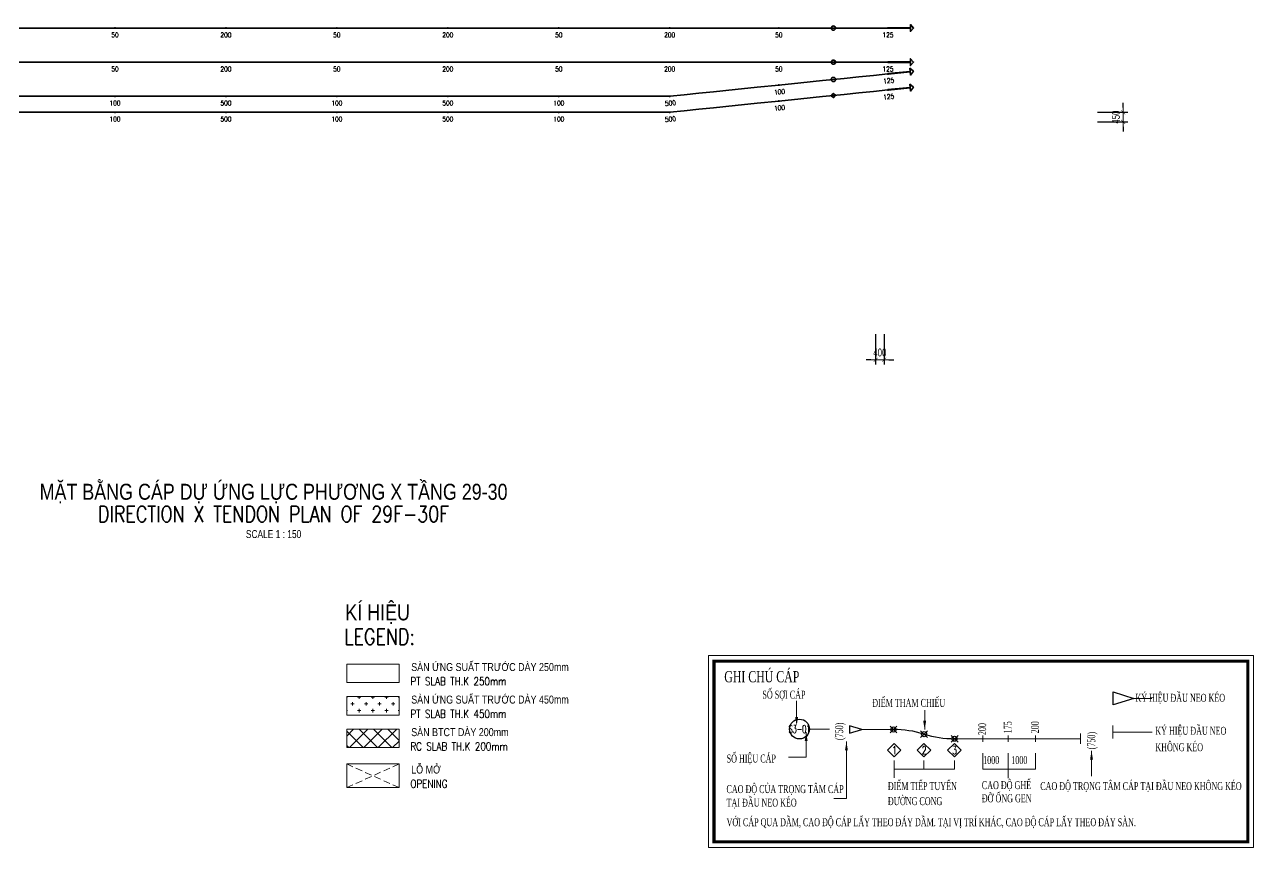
# Model space of a CAD drawing. Header units: millimetres. Extents: x 130150 to 587758, y -25561 to 50684.
# Drawn here: x 404013 to 461608, y -25561 to 13012 of the extents above; entities that cross this region are included whole.
import ezdxf
from ezdxf.enums import TextEntityAlignment as Align

# ---------------------------------------------------------------- set-up
doc = ezdxf.new("R2010")
doc.units = ezdxf.units.MM
doc.linetypes.add('DASHED2', pattern=[9.525, 6.35, -3.175])
doc.layers.get('0').update_dxf_attribs({"lineweight": 20})
doc.layers.get('Defpoints').update_dxf_attribs({"color": 151, "lineweight": 9})
for name, color, linetype, lineweight in [('8.TEXT', 7, 'Continuous', 20), ('a.LEADER', 8, 'Continuous', 15), ('NDC_S-TENDON', 6, 'Continuous', 35), ('NDC_S_ANNO', 7, 'Continuous', 20), ('NDC_S_DIM', 1, 'Continuous', 15), ('NDC_S_ENG TEXT', 2, 'Continuous', 20), ('NDC_S_ENG TITLE', 3, 'Continuous', 20), ('NDC_S_HATCH MATERIAL', 8, 'Continuous', 13), ('NDC_S_OPENING', 9, 'DASHED2', 13), ('NDC_S_SLAB', 2, 'Continuous', 20), ('NDC_S_TEXT SYMBOL', 7, 'Continuous', 20), ('NDC_S_VN TEXT', 7, 'Continuous', 20), ('NDC_S_VN TITLE', 6, 'Continuous', 35)]:
    doc.layers.add(name, color=color, linetype=linetype, lineweight=lineweight)
doc.layers.add('Current plane_Column', color=7, linetype='Continuous', true_color=0x4b00ff)
for name, color, linetype in [('FREY_CHR', 7, 'Continuous'), ('FREY_TENDON', 6, 'Continuous'), ('LH', 7, 'Continuous'), ('PT-HORI', 6, 'Continuous'), ('PT-VERT', 6, 'Continuous')]:
    doc.layers.add(name, color=color, linetype=linetype)
doc.styles.add('$0$NDC_EN TXT', font='romans.shx', dxfattribs={"width": 0.8})
doc.styles.add('NDC_ANNO', font='', dxfattribs={"width": 0.8})
doc.styles.add('NDC_DIM', font='', dxfattribs={"width": 0.75})
doc.styles.add('NDC_EN TXT', font='romans.shx', dxfattribs={"width": 0.8})
doc.styles.add('NDC_VIE TXT', font='arial.ttf', dxfattribs={"width": 0.8})
doc.styles.add('T-NO', font='romans.shx', dxfattribs={"width": 0.8})
doc.styles.add('TM', font='romans.shx', dxfattribs={"width": 0.7})
doc.styles.add('Vnsimili', font='vntimeh.shx', dxfattribs={"width": 0.7})
doc.styles.get('NDC_ANNO').set_extended_font_data('Dotum')
doc.styles.get('NDC_DIM').set_extended_font_data('Dotum')
doc.dimstyles.new('NDC_dim_150', dxfattribs={"dimscale": 150, "dimtxt": 2.5, "dimasz": 1.5, "dimexe": 1.5, "dimexo": 2.5, "dimgap": 1, "dimtad": 1, "dimdec": 0, "dimzin": 0, "dimdsep": 46, "dimtxsty": 'NDC_DIM', "dimblk": 'DIMMARK', "dimcen": 0.09, "dimdle": 1.2, "dimclrd": 1, "dimclre": 1, "dimclrt": 3, "dimadec": 0, "dimazin": 0, "dimtfac": 1, "dimtdec": 0, "dimtix": 1, "dimtofl": 0, "dimtmove": 0, "dimatfit": 3, "dimfxl": 8, "dimfxlon": 1, "dimtolj": 1, "dimtzin": 0, "dimarcsym": 0})

# ---------------------------------------------------------------- blocks, each defined once
blk = doc.blocks.new('DIMMARK')
at = {"layer": 'NDC_S_DIM', "color": 1}
blk.add_line((-1.5, 0), (1, 0), dxfattribs=at)
at = {"layer": 'NDC_S_DIM', "color": 2, "const_width": 0.1}
blk.add_lwpolyline([(-0.42, -0.42), (0.42, 0.42)], dxfattribs=at)
blk = doc.blocks.new('*D11')
at = {"layer": 'Defpoints', "color": 0, "ltscale": 100, "transparency": 16777216}
for p in [(440489, 8900), (455500, 8900), (440747, 8450)]:
    blk.add_point(p, dxfattribs=at)
at = {"layer": 'NDC_S_DIM', "color": 1, "lineweight": -2, "ltscale": 100, "transparency": 16777216}
for p, q in [((455500, 9125), (455500, 9350)), ((454300, 8900), (455725, 8900)), ((454300, 8450), (455725, 8450)), ((455500, 8225), (455500, 8000))]:
    blk.add_line(p, q, dxfattribs=at)
at = {"layer": 'NDC_S_DIM', "color": 1, "lineweight": -2, "ltscale": 100, "transparency": 16777216, "xscale": 225, "yscale": 225, "zscale": 225}
for p, rotation in [((455500, 8900), 270), ((455500, 8450), 90)]:
    blk.add_blockref('DIMMARK', p, dxfattribs=dict(at, rotation=rotation))
at = {"layer": 'NDC_S_DIM', "color": 3, "ltscale": 100, "transparency": 16777216, "insert": (455162, 8675), "char_height": 375, "attachment_point": 5, "rotation": 90, "style": 'NDC_DIM'}
blk.add_mtext('\\A1;450', dxfattribs=at)
blk = doc.blocks.new('*D16')
at = {"layer": 'Defpoints', "color": 0, "ltscale": 100, "transparency": 16777216}
for p in [(443900, 12767), (444300, 12767), (444300, -2700)]:
    blk.add_point(p, dxfattribs=at)
at = {"layer": 'NDC_S_DIM', "color": 1, "lineweight": -2, "ltscale": 100, "transparency": 16777216}
for p, q in [((443900, -1500), (443900, -2925)), ((444300, -1500), (444300, -2925)), ((443675, -2700), (443450, -2700)), ((444525, -2700), (444750, -2700))]:
    blk.add_line(p, q, dxfattribs=at)
at = {"layer": 'NDC_S_DIM', "color": 1, "lineweight": -2, "ltscale": 100, "transparency": 16777216, "xscale": 225, "yscale": 225, "zscale": 225}
blk.add_blockref('DIMMARK', (443900, -2700), dxfattribs=at)
at = {"layer": 'NDC_S_DIM', "color": 1, "lineweight": -2, "ltscale": 100, "transparency": 16777216, "xscale": 225, "yscale": 225, "zscale": 225, "rotation": 180}
blk.add_blockref('DIMMARK', (444300, -2700), dxfattribs=at)
at = {"layer": 'NDC_S_DIM', "color": 3, "ltscale": 100, "transparency": 16777216, "insert": (444100, -2362), "char_height": 375, "attachment_point": 5, "style": 'NDC_DIM'}
blk.add_mtext('\\A1;400', dxfattribs=at)
blk = doc.blocks.new('Drawing name_symbol')
at = {"layer": 'NDC_S_ENG TITLE', "style": 'NDC_EN TXT', "width": 0.8}
blk.add_attdef('SECTDET1', text='', height=5, dxfattribs=at).set_placement((0, 1.01), align=Align.CENTER)
at = {"layer": 'NDC_S_TEXT SYMBOL', "lineweight": 25, "style": 'NDC_ANNO', "width": 0.8}
blk.add_attdef('SSCALE', text='', height=2.5, dxfattribs=at).set_placement((0, -4), align=Align.CENTER)
at = {"layer": 'NDC_S_VN TITLE', "style": 'NDC_VIE TXT', "width": 0.8}
blk.add_attdef('SECTDET2', text='', height=5, dxfattribs=at).set_placement((0, 7.97), align=Align.CENTER)
blk = doc.blocks.new('HTB TDX')
at = {"layer": 'NDC_S-TENDON', "linetype": 'Continuous'}
for points, elevation in [([(61880, 3338), (62930, 3338), (62930, 3188), (63080, 3350), (62930, 3512), (62930, 3362), (61880, 3362)], 3575), ([(59222, 3350), (59227, 3319), (59242, 3291), (59264, 3269), (59292, 3255), (59322, 3250), (59353, 3255), (59381, 3269), (59403, 3291), (59418, 3319), (59422, 3350), (59418, 3381), (59403, 3409), (59381, 3431), (59353, 3445), (59322, 3450), (59292, 3445), (59264, 3431), (59242, 3409), (59227, 3381), (59222, 3350)], 3532), ([(59222, 1750), (59227, 1719), (59242, 1691), (59264, 1669), (59292, 1655), (59322, 1650), (59353, 1655), (59381, 1669), (59403, 1691), (59418, 1719), (59422, 1750), (59418, 1781), (59403, 1809), (59381, 1831), (59353, 1845), (59322, 1850), (59292, 1845), (59264, 1831), (59242, 1809), (59227, 1781), (59222, 1750)], 3532), ([(61880, 1738), (62930, 1738), (62930, 1588), (63080, 1750), (62930, 1912), (62930, 1762), (61880, 1762)], 3575), ([(61881, 1188), (62926, 1295), (62941, 1146), (63074, 1323), (62908, 1468), (62923, 1319), (61879, 1212)], 3575), ([(59223, 927), (59231, 897), (59248, 871), (59272, 851), (59301, 840), (59333, 838), (59363, 846), (59389, 863), (59409, 887), (59420, 916), (59422, 948), (59414, 978), (59397, 1004), (59373, 1024), (59344, 1035), (59312, 1037), (59282, 1029), (59256, 1012), (59236, 988), (59225, 959), (59223, 927)], 3363), ([(61881, 438), (62926, 545), (62941, 396), (63074, 573), (62908, 718), (62923, 569), (61879, 462)], 3575), ([(59223, 177), (59333, 88), (59422, 198), (59312, 287), (59223, 177)], 3362)]:
    blk.add_lwpolyline(points, close=True, dxfattribs=dict(at, elevation=elevation))
for points, elevation in [([(25690, 3350, 20, 20, 0), (25670, 3385, 20, 20, 0), (25630, 3385, 20, 20, 0), (25610, 3350, 20, 20, 0), (25630, 3315, 20, 20, 0), (25670, 3315, 20, 20, 0)], 3500), ([(25690, 3350, 20, 20, 0), (25670, 3385, 20, 20, 0), (25630, 3385, 20, 20, 0), (25610, 3350, 20, 20, 0), (25630, 3315, 20, 20, 0), (25670, 3315, 20, 20, 0)], 3500), ([(30890, 3350, 20, 20, 0), (30870, 3385, 20, 20, 0), (30830, 3385, 20, 20, 0), (30810, 3350, 20, 20, 0), (30830, 3315, 20, 20, 0), (30870, 3315, 20, 20, 0)], 3650), ([(30890, 3350, 20, 20, 0), (30870, 3385, 20, 20, 0), (30830, 3385, 20, 20, 0), (30810, 3350, 20, 20, 0), (30830, 3315, 20, 20, 0), (30870, 3315, 20, 20, 0)], 3650), ([(30890, 3350, 20, 20, 0), (30870, 3385, 20, 20, 0), (30830, 3385, 20, 20, 0), (30810, 3350, 20, 20, 0), (30830, 3315, 20, 20, 0), (30870, 3315, 20, 20, 0)], 3650), ([(30890, 3350, 20, 20, 0), (30870, 3385, 20, 20, 0), (30830, 3385, 20, 20, 0), (30810, 3350, 20, 20, 0), (30830, 3315, 20, 20, 0), (30870, 3315, 20, 20, 0)], 3650), ([(36090, 3350, 20, 20, 0), (36070, 3385, 20, 20, 0), (36030, 3385, 20, 20, 0), (36010, 3350, 20, 20, 0), (36030, 3315, 20, 20, 0), (36070, 3315, 20, 20, 0)], 3500), ([(36090, 3350, 20, 20, 0), (36070, 3385, 20, 20, 0), (36030, 3385, 20, 20, 0), (36010, 3350, 20, 20, 0), (36030, 3315, 20, 20, 0), (36070, 3315, 20, 20, 0)], 3500), ([(41290, 3350, 20, 20, 0), (41270, 3385, 20, 20, 0), (41230, 3385, 20, 20, 0), (41210, 3350, 20, 20, 0), (41230, 3315, 20, 20, 0), (41270, 3315, 20, 20, 0)], 3650), ([(41290, 3350, 20, 20, 0), (41270, 3385, 20, 20, 0), (41230, 3385, 20, 20, 0), (41210, 3350, 20, 20, 0), (41230, 3315, 20, 20, 0), (41270, 3315, 20, 20, 0)], 3650), ([(41290, 3350, 20, 20, 0), (41270, 3385, 20, 20, 0), (41230, 3385, 20, 20, 0), (41210, 3350, 20, 20, 0), (41230, 3315, 20, 20, 0), (41270, 3315, 20, 20, 0)], 3650), ([(41290, 3350, 20, 20, 0), (41270, 3385, 20, 20, 0), (41230, 3385, 20, 20, 0), (41210, 3350, 20, 20, 0), (41230, 3315, 20, 20, 0), (41270, 3315, 20, 20, 0)], 3650), ([(46490, 3350, 20, 20, 0), (46470, 3385, 20, 20, 0), (46430, 3385, 20, 20, 0), (46410, 3350, 20, 20, 0), (46430, 3315, 20, 20, 0), (46470, 3315, 20, 20, 0)], 3500), ([(46490, 3350, 20, 20, 0), (46470, 3385, 20, 20, 0), (46430, 3385, 20, 20, 0), (46410, 3350, 20, 20, 0), (46430, 3315, 20, 20, 0), (46470, 3315, 20, 20, 0)], 3500), ([(51690, 3350, 20, 20, 0), (51670, 3385, 20, 20, 0), (51630, 3385, 20, 20, 0), (51610, 3350, 20, 20, 0), (51630, 3315, 20, 20, 0), (51670, 3315, 20, 20, 0)], 3650), ([(51690, 3350, 20, 20, 0), (51670, 3385, 20, 20, 0), (51630, 3385, 20, 20, 0), (51610, 3350, 20, 20, 0), (51630, 3315, 20, 20, 0), (51670, 3315, 20, 20, 0)], 3650), ([(51690, 3350, 20, 20, 0), (51670, 3385, 20, 20, 0), (51630, 3385, 20, 20, 0), (51610, 3350, 20, 20, 0), (51630, 3315, 20, 20, 0), (51670, 3315, 20, 20, 0)], 3650), ([(51690, 3350, 20, 20, 0), (51670, 3385, 20, 20, 0), (51630, 3385, 20, 20, 0), (51610, 3350, 20, 20, 0), (51630, 3315, 20, 20, 0), (51670, 3315, 20, 20, 0)], 3650), ([(56805, 3350, 20, 20, 0), (56785, 3385, 20, 20, 0), (56745, 3385, 20, 20, 0), (56725, 3350, 20, 20, 0), (56745, 3315, 20, 20, 0), (56785, 3315, 20, 20, 0)], 3500), ([(56805, 3350, 20, 20, 0), (56785, 3385, 20, 20, 0), (56745, 3385, 20, 20, 0), (56725, 3350, 20, 20, 0), (56745, 3315, 20, 20, 0), (56785, 3315, 20, 20, 0)], 3500), ([(61920, 3350, 20, 20, 0), (61900, 3385, 20, 20, 0), (61860, 3385, 20, 20, 0), (61840, 3350, 20, 20, 0), (61860, 3315, 20, 20, 0), (61900, 3315, 20, 20, 0)], 3575), ([(61920, 3350, 20, 20, 0), (61900, 3385, 20, 20, 0), (61860, 3385, 20, 20, 0), (61840, 3350, 20, 20, 0), (61860, 3315, 20, 20, 0), (61900, 3315, 20, 20, 0)], 3575), ([(25690, 1750, 20, 20, 0), (25670, 1785, 20, 20, 0), (25630, 1785, 20, 20, 0), (25610, 1750, 20, 20, 0), (25630, 1715, 20, 20, 0), (25670, 1715, 20, 20, 0)], 3500), ([(25690, 1750, 20, 20, 0), (25670, 1785, 20, 20, 0), (25630, 1785, 20, 20, 0), (25610, 1750, 20, 20, 0), (25630, 1715, 20, 20, 0), (25670, 1715, 20, 20, 0)], 3500), ([(30890, 1750, 20, 20, 0), (30870, 1785, 20, 20, 0), (30830, 1785, 20, 20, 0), (30810, 1750, 20, 20, 0), (30830, 1715, 20, 20, 0), (30870, 1715, 20, 20, 0)], 3650), ([(30890, 1750, 20, 20, 0), (30870, 1785, 20, 20, 0), (30830, 1785, 20, 20, 0), (30810, 1750, 20, 20, 0), (30830, 1715, 20, 20, 0), (30870, 1715, 20, 20, 0)], 3650), ([(30890, 1750, 20, 20, 0), (30870, 1785, 20, 20, 0), (30830, 1785, 20, 20, 0), (30810, 1750, 20, 20, 0), (30830, 1715, 20, 20, 0), (30870, 1715, 20, 20, 0)], 3650), ([(30890, 1750, 20, 20, 0), (30870, 1785, 20, 20, 0), (30830, 1785, 20, 20, 0), (30810, 1750, 20, 20, 0), (30830, 1715, 20, 20, 0), (30870, 1715, 20, 20, 0)], 3650), ([(36090, 1750, 20, 20, 0), (36070, 1785, 20, 20, 0), (36030, 1785, 20, 20, 0), (36010, 1750, 20, 20, 0), (36030, 1715, 20, 20, 0), (36070, 1715, 20, 20, 0)], 3500), ([(36090, 1750, 20, 20, 0), (36070, 1785, 20, 20, 0), (36030, 1785, 20, 20, 0), (36010, 1750, 20, 20, 0), (36030, 1715, 20, 20, 0), (36070, 1715, 20, 20, 0)], 3500), ([(41290, 1750, 20, 20, 0), (41270, 1785, 20, 20, 0), (41230, 1785, 20, 20, 0), (41210, 1750, 20, 20, 0), (41230, 1715, 20, 20, 0), (41270, 1715, 20, 20, 0)], 3650), ([(41290, 1750, 20, 20, 0), (41270, 1785, 20, 20, 0), (41230, 1785, 20, 20, 0), (41210, 1750, 20, 20, 0), (41230, 1715, 20, 20, 0), (41270, 1715, 20, 20, 0)], 3650), ([(41290, 1750, 20, 20, 0), (41270, 1785, 20, 20, 0), (41230, 1785, 20, 20, 0), (41210, 1750, 20, 20, 0), (41230, 1715, 20, 20, 0), (41270, 1715, 20, 20, 0)], 3650), ([(41290, 1750, 20, 20, 0), (41270, 1785, 20, 20, 0), (41230, 1785, 20, 20, 0), (41210, 1750, 20, 20, 0), (41230, 1715, 20, 20, 0), (41270, 1715, 20, 20, 0)], 3650), ([(46490, 1750, 20, 20, 0), (46470, 1785, 20, 20, 0), (46430, 1785, 20, 20, 0), (46410, 1750, 20, 20, 0), (46430, 1715, 20, 20, 0), (46470, 1715, 20, 20, 0)], 3500), ([(46490, 1750, 20, 20, 0), (46470, 1785, 20, 20, 0), (46430, 1785, 20, 20, 0), (46410, 1750, 20, 20, 0), (46430, 1715, 20, 20, 0), (46470, 1715, 20, 20, 0)], 3500), ([(51690, 1750, 20, 20, 0), (51670, 1785, 20, 20, 0), (51630, 1785, 20, 20, 0), (51610, 1750, 20, 20, 0), (51630, 1715, 20, 20, 0), (51670, 1715, 20, 20, 0)], 3650), ([(51690, 1750, 20, 20, 0), (51670, 1785, 20, 20, 0), (51630, 1785, 20, 20, 0), (51610, 1750, 20, 20, 0), (51630, 1715, 20, 20, 0), (51670, 1715, 20, 20, 0)], 3650), ([(51690, 1750, 20, 20, 0), (51670, 1785, 20, 20, 0), (51630, 1785, 20, 20, 0), (51610, 1750, 20, 20, 0), (51630, 1715, 20, 20, 0), (51670, 1715, 20, 20, 0)], 3650), ([(51690, 1750, 20, 20, 0), (51670, 1785, 20, 20, 0), (51630, 1785, 20, 20, 0), (51610, 1750, 20, 20, 0), (51630, 1715, 20, 20, 0), (51670, 1715, 20, 20, 0)], 3650), ([(56805, 1750, 20, 20, 0), (56785, 1785, 20, 20, 0), (56745, 1785, 20, 20, 0), (56725, 1750, 20, 20, 0), (56745, 1715, 20, 20, 0), (56785, 1715, 20, 20, 0)], 3500), ([(56805, 1750, 20, 20, 0), (56785, 1785, 20, 20, 0), (56745, 1785, 20, 20, 0), (56725, 1750, 20, 20, 0), (56745, 1715, 20, 20, 0), (56785, 1715, 20, 20, 0)], 3500), ([(61920, 1750, 20, 20, 0), (61900, 1785, 20, 20, 0), (61860, 1785, 20, 20, 0), (61840, 1750, 20, 20, 0), (61860, 1715, 20, 20, 0), (61900, 1715, 20, 20, 0)], 3575), ([(61920, 1750, 20, 20, 0), (61900, 1785, 20, 20, 0), (61860, 1785, 20, 20, 0), (61840, 1750, 20, 20, 0), (61860, 1715, 20, 20, 0), (61900, 1715, 20, 20, 0)], 3575), ([(61920, 1200, 20, 20, 0), (61900, 1235, 20, 20, 0), (61860, 1235, 20, 20, 0), (61840, 1200, 20, 20, 0), (61860, 1165, 20, 20, 0), (61900, 1165, 20, 20, 0)], 3575), ([(61920, 1200, 20, 20, 0), (61900, 1235, 20, 20, 0), (61860, 1235, 20, 20, 0), (61840, 1200, 20, 20, 0), (61860, 1165, 20, 20, 0), (61900, 1165, 20, 20, 0)], 3575), ([(56805, 675, 20, 20, 0), (56785, 710, 20, 20, 0), (56745, 710, 20, 20, 0), (56725, 675, 20, 20, 0), (56745, 640, 20, 20, 0), (56785, 640, 20, 20, 0)], 3200), ([(56805, 675, 20, 20, 0), (56785, 710, 20, 20, 0), (56745, 710, 20, 20, 0), (56725, 675, 20, 20, 0), (56745, 640, 20, 20, 0), (56785, 640, 20, 20, 0)], 3200), ([(25690, 150, 20, 20, 0), (25670, 185, 20, 20, 0), (25630, 185, 20, 20, 0), (25610, 150, 20, 20, 0), (25630, 115, 20, 20, 0), (25670, 115, 20, 20, 0)], 3200), ([(25690, 150, 20, 20, 0), (25670, 185, 20, 20, 0), (25630, 185, 20, 20, 0), (25610, 150, 20, 20, 0), (25630, 115, 20, 20, 0), (25670, 115, 20, 20, 0)], 3200), ([(30890, 150, 20, 20, 0), (30870, 185, 20, 20, 0), (30830, 185, 20, 20, 0), (30810, 150, 20, 20, 0), (30830, 115, 20, 20, 0), (30870, 115, 20, 20, 0)], 3600), ([(30890, 150, 20, 20, 0), (30870, 185, 20, 20, 0), (30830, 185, 20, 20, 0), (30810, 150, 20, 20, 0), (30830, 115, 20, 20, 0), (30870, 115, 20, 20, 0)], 3600), ([(30890, 150, 20, 20, 0), (30870, 185, 20, 20, 0), (30830, 185, 20, 20, 0), (30810, 150, 20, 20, 0), (30830, 115, 20, 20, 0), (30870, 115, 20, 20, 0)], 3600), ([(30890, 150, 20, 20, 0), (30870, 185, 20, 20, 0), (30830, 185, 20, 20, 0), (30810, 150, 20, 20, 0), (30830, 115, 20, 20, 0), (30870, 115, 20, 20, 0)], 3600), ([(36090, 150, 20, 20, 0), (36070, 185, 20, 20, 0), (36030, 185, 20, 20, 0), (36010, 150, 20, 20, 0), (36030, 115, 20, 20, 0), (36070, 115, 20, 20, 0)], 3200), ([(36090, 150, 20, 20, 0), (36070, 185, 20, 20, 0), (36030, 185, 20, 20, 0), (36010, 150, 20, 20, 0), (36030, 115, 20, 20, 0), (36070, 115, 20, 20, 0)], 3200), ([(41290, 150, 20, 20, 0), (41270, 185, 20, 20, 0), (41230, 185, 20, 20, 0), (41210, 150, 20, 20, 0), (41230, 115, 20, 20, 0), (41270, 115, 20, 20, 0)], 3600), ([(41290, 150, 20, 20, 0), (41270, 185, 20, 20, 0), (41230, 185, 20, 20, 0), (41210, 150, 20, 20, 0), (41230, 115, 20, 20, 0), (41270, 115, 20, 20, 0)], 3600), ([(41290, 150, 20, 20, 0), (41270, 185, 20, 20, 0), (41230, 185, 20, 20, 0), (41210, 150, 20, 20, 0), (41230, 115, 20, 20, 0), (41270, 115, 20, 20, 0)], 3600), ([(41290, 150, 20, 20, 0), (41270, 185, 20, 20, 0), (41230, 185, 20, 20, 0), (41210, 150, 20, 20, 0), (41230, 115, 20, 20, 0), (41270, 115, 20, 20, 0)], 3600), ([(46490, 150, 20, 20, 0), (46470, 185, 20, 20, 0), (46430, 185, 20, 20, 0), (46410, 150, 20, 20, 0), (46430, 115, 20, 20, 0), (46470, 115, 20, 20, 0)], 3200), ([(46490, 150, 20, 20, 0), (46470, 185, 20, 20, 0), (46430, 185, 20, 20, 0), (46410, 150, 20, 20, 0), (46430, 115, 20, 20, 0), (46470, 115, 20, 20, 0)], 3200), ([(51690, 150, 20, 20, 0), (51670, 185, 20, 20, 0), (51630, 185, 20, 20, 0), (51610, 150, 20, 20, 0), (51630, 115, 20, 20, 0), (51670, 115, 20, 20, 0)], 3600), ([(51690, 150, 20, 20, 0), (51670, 185, 20, 20, 0), (51630, 185, 20, 20, 0), (51610, 150, 20, 20, 0), (51630, 115, 20, 20, 0), (51670, 115, 20, 20, 0)], 3600), ([(51690, 150, 20, 20, 0), (51670, 185, 20, 20, 0), (51630, 185, 20, 20, 0), (51610, 150, 20, 20, 0), (51630, 115, 20, 20, 0), (51670, 115, 20, 20, 0)], 3600), ([(51690, 150, 20, 20, 0), (51670, 185, 20, 20, 0), (51630, 185, 20, 20, 0), (51610, 150, 20, 20, 0), (51630, 115, 20, 20, 0), (51670, 115, 20, 20, 0)], 3600), ([(61920, 450, 20, 20, 0), (61900, 485, 20, 20, 0), (61860, 485, 20, 20, 0), (61840, 450, 20, 20, 0), (61860, 415, 20, 20, 0), (61900, 415, 20, 20, 0)], 3575), ([(61920, 450, 20, 20, 0), (61900, 485, 20, 20, 0), (61860, 485, 20, 20, 0), (61840, 450, 20, 20, 0), (61860, 415, 20, 20, 0), (61900, 415, 20, 20, 0)], 3575), ([(25690, -600, 20, 20, 0), (25670, -565, 20, 20, 0), (25630, -565, 20, 20, 0), (25610, -600, 20, 20, 0), (25630, -635, 20, 20, 0), (25670, -635, 20, 20, 0)], 3200), ([(25690, -600, 20, 20, 0), (25670, -565, 20, 20, 0), (25630, -565, 20, 20, 0), (25610, -600, 20, 20, 0), (25630, -635, 20, 20, 0), (25670, -635, 20, 20, 0)], 3200), ([(30890, -600, 20, 20, 0), (30870, -565, 20, 20, 0), (30830, -565, 20, 20, 0), (30810, -600, 20, 20, 0), (30830, -635, 20, 20, 0), (30870, -635, 20, 20, 0)], 3600), ([(30890, -600, 20, 20, 0), (30870, -565, 20, 20, 0), (30830, -565, 20, 20, 0), (30810, -600, 20, 20, 0), (30830, -635, 20, 20, 0), (30870, -635, 20, 20, 0)], 3600), ([(30890, -600, 20, 20, 0), (30870, -565, 20, 20, 0), (30830, -565, 20, 20, 0), (30810, -600, 20, 20, 0), (30830, -635, 20, 20, 0), (30870, -635, 20, 20, 0)], 3600), ([(30890, -600, 20, 20, 0), (30870, -565, 20, 20, 0), (30830, -565, 20, 20, 0), (30810, -600, 20, 20, 0), (30830, -635, 20, 20, 0), (30870, -635, 20, 20, 0)], 3600), ([(36090, -600, 20, 20, 0), (36070, -565, 20, 20, 0), (36030, -565, 20, 20, 0), (36010, -600, 20, 20, 0), (36030, -635, 20, 20, 0), (36070, -635, 20, 20, 0)], 3200), ([(36090, -600, 20, 20, 0), (36070, -565, 20, 20, 0), (36030, -565, 20, 20, 0), (36010, -600, 20, 20, 0), (36030, -635, 20, 20, 0), (36070, -635, 20, 20, 0)], 3200), ([(41290, -600, 20, 20, 0), (41270, -565, 20, 20, 0), (41230, -565, 20, 20, 0), (41210, -600, 20, 20, 0), (41230, -635, 20, 20, 0), (41270, -635, 20, 20, 0)], 3600), ([(41290, -600, 20, 20, 0), (41270, -565, 20, 20, 0), (41230, -565, 20, 20, 0), (41210, -600, 20, 20, 0), (41230, -635, 20, 20, 0), (41270, -635, 20, 20, 0)], 3600), ([(41290, -600, 20, 20, 0), (41270, -565, 20, 20, 0), (41230, -565, 20, 20, 0), (41210, -600, 20, 20, 0), (41230, -635, 20, 20, 0), (41270, -635, 20, 20, 0)], 3600), ([(41290, -600, 20, 20, 0), (41270, -565, 20, 20, 0), (41230, -565, 20, 20, 0), (41210, -600, 20, 20, 0), (41230, -635, 20, 20, 0), (41270, -635, 20, 20, 0)], 3600), ([(46490, -600, 20, 20, 0), (46470, -565, 20, 20, 0), (46430, -565, 20, 20, 0), (46410, -600, 20, 20, 0), (46430, -635, 20, 20, 0), (46470, -635, 20, 20, 0)], 3200), ([(46490, -600, 20, 20, 0), (46470, -565, 20, 20, 0), (46430, -565, 20, 20, 0), (46410, -600, 20, 20, 0), (46430, -635, 20, 20, 0), (46470, -635, 20, 20, 0)], 3200), ([(51690, -600, 20, 20, 0), (51670, -565, 20, 20, 0), (51630, -565, 20, 20, 0), (51610, -600, 20, 20, 0), (51630, -635, 20, 20, 0), (51670, -635, 20, 20, 0)], 3600), ([(51690, -600, 20, 20, 0), (51670, -565, 20, 20, 0), (51630, -565, 20, 20, 0), (51610, -600, 20, 20, 0), (51630, -635, 20, 20, 0), (51670, -635, 20, 20, 0)], 3600), ([(51690, -600, 20, 20, 0), (51670, -565, 20, 20, 0), (51630, -565, 20, 20, 0), (51610, -600, 20, 20, 0), (51630, -635, 20, 20, 0), (51670, -635, 20, 20, 0)], 3600), ([(51690, -600, 20, 20, 0), (51670, -565, 20, 20, 0), (51630, -565, 20, 20, 0), (51610, -600, 20, 20, 0), (51630, -635, 20, 20, 0), (51670, -635, 20, 20, 0)], 3600), ([(56805, -75, 20, 20, 0), (56785, -40, 20, 20, 0), (56745, -40, 20, 20, 0), (56725, -75, 20, 20, 0), (56745, -110, 20, 20, 0), (56785, -110, 20, 20, 0)], 3200), ([(56805, -75, 20, 20, 0), (56785, -40, 20, 20, 0), (56745, -40, 20, 20, 0), (56725, -75, 20, 20, 0), (56745, -110, 20, 20, 0), (56785, -110, 20, 20, 0)], 3200)]:
    blk.add_lwpolyline(points, format="xyseb", close=True, dxfattribs=dict(at, elevation=elevation))
for points in [[(20450, 3350, 3650), (21143, 3350, 3643), (21837, 3350, 3623), (22530, 3350, 3590), (23570, 3350, 3540), (24610, 3350, 3510), (25650, 3350, 3500), (26690, 3350, 3510), (27730, 3350, 3540), (28770, 3350, 3590), (29463, 3350, 3623), (30157, 3350, 3643), (30850, 3350, 3650)], [(30850, 3350, 3650), (31543, 3350, 3643), (32237, 3350, 3623), (32930, 3350, 3590), (33710, 3350, 3551), (34490, 3350, 3522), (35270, 3350, 3506), (36050, 3350, 3500), (36830, 3350, 3506), (37610, 3350, 3522), (38390, 3350, 3551), (39170, 3350, 3590), (39863, 3350, 3623), (40557, 3350, 3643), (41250, 3350, 3650)], [(41250, 3350, 3650), (41943, 3350, 3643), (42637, 3350, 3623), (43330, 3350, 3590), (44110, 3350, 3551), (44890, 3350, 3522), (45670, 3350, 3506), (46450, 3350, 3500), (47230, 3350, 3506), (48010, 3350, 3522), (48790, 3350, 3551), (49570, 3350, 3590), (50263, 3350, 3623), (50957, 3350, 3643), (51650, 3350, 3650)], [(51650, 3350, 3650), (52332, 3350, 3643), (53014, 3350, 3623), (53696, 3350, 3590), (54719, 3350, 3540), (55742, 3350, 3510), (56765, 3350, 3500), (57788, 3350, 3505), (58811, 3350, 3520), (59834, 3350, 3545), (60516, 3350, 3562), (61198, 3350, 3572), (61880, 3350, 3575)], [(20450, 1750, 3650), (21143, 1750, 3643), (21837, 1750, 3623), (22530, 1750, 3590), (23570, 1750, 3540), (24610, 1750, 3510), (25650, 1750, 3500), (26690, 1750, 3510), (27730, 1750, 3540), (28770, 1750, 3590), (29463, 1750, 3623), (30157, 1750, 3643), (30850, 1750, 3650)], [(30850, 1750, 3650), (31543, 1750, 3643), (32237, 1750, 3623), (32930, 1750, 3590), (33710, 1750, 3551), (34490, 1750, 3522), (35270, 1750, 3506), (36050, 1750, 3500), (36830, 1750, 3506), (37610, 1750, 3522), (38390, 1750, 3551), (39170, 1750, 3590), (39863, 1750, 3623), (40557, 1750, 3643), (41250, 1750, 3650)], [(41250, 1750, 3650), (41943, 1750, 3643), (42637, 1750, 3623), (43330, 1750, 3590), (44110, 1750, 3551), (44890, 1750, 3522), (45670, 1750, 3506), (46450, 1750, 3500), (47230, 1750, 3506), (48010, 1750, 3522), (48790, 1750, 3551), (49570, 1750, 3590), (50263, 1750, 3623), (50957, 1750, 3643), (51650, 1750, 3650)], [(51650, 1750, 3650), (52332, 1750, 3643), (53014, 1750, 3623), (53696, 1750, 3590), (54719, 1750, 3540), (55742, 1750, 3510), (56765, 1750, 3500), (57788, 1750, 3505), (58811, 1750, 3520), (59834, 1750, 3545), (60516, 1750, 3562), (61198, 1750, 3572), (61880, 1750, 3575)], [(51650, 150, 3600), (52332, 220, 3582), (53014, 290, 3529), (53696, 360, 3440), (54719, 465, 3307), (55742, 570, 3227), (56765, 675, 3200), (57788, 780, 3225), (58811, 885, 3300), (59834, 990, 3425), (60516, 1060, 3508), (61198, 1130, 3558), (61880, 1200, 3575)], [(20450, 150, 3600), (21143, 150, 3582), (21837, 150, 3529), (22530, 150, 3440), (23570, 150, 3307), (24610, 150, 3227), (25650, 150, 3200), (26690, 150, 3227), (27730, 150, 3307), (28770, 150, 3440), (29463, 150, 3529), (30157, 150, 3582), (30850, 150, 3600)], [(30850, 150, 3600), (31543, 150, 3582), (32237, 150, 3529), (32930, 150, 3440), (33710, 150, 3335), (34490, 150, 3260), (35270, 150, 3215), (36050, 150, 3200), (36830, 150, 3215), (37610, 150, 3260), (38390, 150, 3335), (39170, 150, 3440), (39863, 150, 3529), (40557, 150, 3582), (41250, 150, 3600)], [(41250, 150, 3600), (41943, 150, 3582), (42637, 150, 3529), (43330, 150, 3440), (44110, 150, 3335), (44890, 150, 3260), (45670, 150, 3215), (46450, 150, 3200), (47230, 150, 3215), (48010, 150, 3260), (48790, 150, 3335), (49570, 150, 3440), (50263, 150, 3529), (50957, 150, 3582), (51650, 150, 3600)], [(51650, -600, 3600), (52332, -530, 3582), (53014, -460, 3529), (53696, -390, 3440), (54719, -285, 3307), (55742, -180, 3227), (56765, -75, 3200), (57788, 30, 3225), (58811, 135, 3300), (59834, 240, 3425), (60516, 310, 3508), (61198, 380, 3558), (61880, 450, 3575)], [(20450, -600, 3600), (21143, -600, 3582), (21837, -600, 3529), (22530, -600, 3440), (23570, -600, 3307), (24610, -600, 3227), (25650, -600, 3200), (26690, -600, 3227), (27730, -600, 3307), (28770, -600, 3440), (29463, -600, 3529), (30157, -600, 3582), (30850, -600, 3600)], [(30850, -600, 3600), (31543, -600, 3582), (32237, -600, 3529), (32930, -600, 3440), (33710, -600, 3335), (34490, -600, 3260), (35270, -600, 3215), (36050, -600, 3200), (36830, -600, 3215), (37610, -600, 3260), (38390, -600, 3335), (39170, -600, 3440), (39863, -600, 3529), (40557, -600, 3582), (41250, -600, 3600)], [(41250, -600, 3600), (41943, -600, 3582), (42637, -600, 3529), (43330, -600, 3440), (44110, -600, 3335), (44890, -600, 3260), (45670, -600, 3215), (46450, -600, 3200), (47230, -600, 3215), (48010, -600, 3260), (48790, -600, 3335), (49570, -600, 3440), (50263, -600, 3529), (50957, -600, 3582), (51650, -600, 3600)]]:
    blk.add_polyline3d(points, dxfattribs=at)
at = {"layer": 'NDC_S_ANNO', "linetype": 'Continuous', "char_height": 225, "attachment_point": 5, "line_spacing_factor": 0.75, "style": 'NDC_ANNO'}
for s, insert in [('\\FSTANDARD.shx;50', (25650, 3030, 3500)), ('\\FSTANDARD.shx;200', (30850, 3030, 3650)), ('\\FSTANDARD.shx;50', (36050, 3030, 3500)), ('\\FSTANDARD.shx;200', (41250, 3030, 3650)), ('\\FSTANDARD.shx;50', (46450, 3030, 3500)), ('\\FSTANDARD.shx;200', (51650, 3030, 3650)), ('\\FSTANDARD.shx;50', (56765, 3030, 3500)), ('\\FSTANDARD.shx;125', (61880, 3030, 3575)), ('\\FSTANDARD.shx;50', (25650, 1430, 3500)), ('\\FSTANDARD.shx;200', (30850, 1430, 3650)), ('\\FSTANDARD.shx;50', (36050, 1430, 3500)), ('\\FSTANDARD.shx;200', (41250, 1430, 3650)), ('\\FSTANDARD.shx;50', (46450, 1430, 3500)), ('\\FSTANDARD.shx;200', (51650, 1430, 3650)), ('\\FSTANDARD.shx;50', (56765, 1430, 3500)), ('\\FSTANDARD.shx;125', (61880, 1430, 3575)), ('\\FSTANDARD.shx;100', (25650, -170, 3200)), ('\\FSTANDARD.shx;500', (30850, -170, 3600)), ('\\FSTANDARD.shx;100', (36050, -170, 3200)), ('\\FSTANDARD.shx;500', (41250, -170, 3600)), ('\\FSTANDARD.shx;100', (46450, -170, 3200)), ('\\FSTANDARD.shx;100', (25650, -920, 3200)), ('\\FSTANDARD.shx;500', (30850, -920, 3600)), ('\\FSTANDARD.shx;100', (36050, -920, 3200)), ('\\FSTANDARD.shx;500', (41250, -920, 3600)), ('\\FSTANDARD.shx;100', (46450, -920, 3200))]:
    blk.add_mtext(s, dxfattribs=dict(at, insert=insert))
at = {"layer": 'NDC_S_ANNO', "linetype": 'Continuous', "char_height": 225, "attachment_point": 5, "rotation": 5.86028, "line_spacing_factor": 0.75, "style": 'NDC_ANNO'}
for s, insert in [('\\FSTANDARD.shx;125', (61913, 882, 3575)), ('\\FSTANDARD.shx;100', (56798, 357, 3200)), ('\\FSTANDARD.shx;125', (61913, 132, 3575)), ('\\FSTANDARD.shx;500', (51683, -168, 3600)), ('\\FSTANDARD.shx;100', (56798, -393, 3200)), ('\\FSTANDARD.shx;500', (51683, -918, 3600))]:
    blk.add_mtext(s, dxfattribs=dict(at, insert=insert))
blk = doc.blocks.new('gcc')
at = {"color": 7, "ltscale": 250}
blk.add_lwpolyline([(421498, -404404), (452145, -404404), (452145, -415195), (421498, -415195)], close=True, dxfattribs=at)
at = {"color": 7, "ltscale": 250, "const_width": 180}
blk.add_lwpolyline([(421811, -404717), (451832, -404717), (451832, -414882), (421811, -414882)], close=True, dxfattribs=at)
at = {"layer": 'a.LEADER', "color": 9, "linetype": 'Continuous'}
for p, q in [((426454, -407856), (426454, -406943)), ((433655, -408568), (433655, -407478)), ((426990, -408720), (426990, -410111)), ((428308, -408538), (427172, -408538)), ((429256, -409238), (429256, -412447)), ((443040, -409756), (443040, -411180)), ((425995, -410111), (426990, -410111)), ((431945, -410308), (431945, -411277)), ((433616, -410308), (433616, -410785)), ((435325, -410308), (435325, -410785)), ((436919, -410785), (436919, -409894)), ((438344, -411294), (438344, -409894)), ((439883, -410785), (439883, -409894)), ((431945, -410785), (435325, -410785)), ((436919, -410785), (439883, -410785)), ((429256, -412447), (428546, -412447))]:
    blk.add_line(p, q, dxfattribs=at)
at = {"layer": 'a.LEADER', "color": 4, "ltscale": 2}
blk.add_line((445410, -406809), (446425, -406809), dxfattribs=at)
at = {"layer": 'a.LEADER'}
for p, q in [((432091, -408754), (431709, -408372)), ((431709, -408754), (432091, -408372)), ((433810, -409013), (433429, -408631)), ((433429, -409013), (433810, -408631)), ((435530, -409272), (435148, -408890)), ((435148, -409272), (435530, -408890))]:
    blk.add_line(p, q, dxfattribs=at)
at = {"layer": 'a.LEADER', "color": 4, "ltscale": 150, "extrusion": (-0.037273, 1.4712e-13, 0.999305)}
blk.add_line((444242, -409065, -57), (444242, -408345, -57), dxfattribs=at)
at = {"layer": 'a.LEADER', "color": 4, "linetype": 'Continuous'}
for p, q in [((430115, -408563), (431900, -408563)), ((435339, -409081), (442418, -409081))]:
    blk.add_line(p, q, dxfattribs=at)
at = {"layer": 'a.LEADER', "linetype": 'Continuous'}
for p, q in [((436919, -409261), (436919, -408901)), ((438344, -409261), (438344, -408901)), ((439883, -409261), (439883, -408901))]:
    blk.add_line(p, q, dxfattribs=at)
at = {"layer": 'a.LEADER', "color": 4}
blk.add_line((442418, -408788), (442418, -409375), dxfattribs=at)
at = {"layer": 'a.LEADER', "color": 4, "ltscale": 2, "extrusion": (-0.037273, 1.4712e-13, 0.999305)}
blk.add_line((444258, -408705), (446451, -408705, 98), dxfattribs=at)
at = {"layer": 'FREY_CHR'}
for centre in [(431900, -408563), (433619, -408822), (435339, -409081)]:
    blk.add_circle(centre, 144, dxfattribs=at)
at = {"layer": 'FREY_TENDON', "color": 4, "ltscale": 150}
blk.add_lwpolyline([(444258, -406449), (445410, -406809), (444258, -407169)], close=True, dxfattribs=at)
at = {"layer": 'LH', "color": 9, "linetype": 'Continuous'}
for points in [[(431945, -410106), (432323, -409728), (431945, -409349), (431566, -409728)], [(433616, -410106), (433995, -409728), (433616, -409349), (433238, -409728)], [(435325, -410106), (435704, -409728), (435325, -409349), (434947, -409728)]]:
    blk.add_lwpolyline(points, close=True, dxfattribs=at)
blk.add_circle((426615, -408538), 557, dxfattribs=at)
for points in [[(426537, -407856), (426371, -407856), (426454, -408353)], [(433738, -408072), (433572, -408072), (433655, -408568)], [(426907, -409217), (427072, -409217), (426990, -408720)], [(429173, -409734), (429338, -409734), (429256, -409238)], [(442957, -410252), (443123, -410252), (443040, -409756)]]:
    blk.add_solid(points, dxfattribs=at)
at = {"layer": 'PT-HORI', "color": 4, "linetype": 'Continuous'}
for centre, start, end in [((431900, -414399), 72.86861, 90), ((435339, -403245), 252.86861, 270)]:
    blk.add_arc(centre, 5836, start, end, dxfattribs=at)
at = {"layer": 'PT-VERT', "color": 4}
blk.add_lwpolyline([(429420, -408361), (429420, -408766), (430115, -408563)], close=True, dxfattribs=at)
at = {"layer": '8.TEXT', "color": 7, "style": 'Vnsimili'}
for s, height, width, p in [('ghi chó c¸p', 629.97, 0.7, (422386, -405907)), ('sè sîi c¸p', 450, 0.6, (424530, -406826)), ('®iÓm tham chiÕu', 450, 0.6, (430708, -407290)), ('              ký hiÖu ®Çu neo kÐo', 450, 0.6, (443925, -407004)), ('ký hiÖu ®Çu neo', 450, 0.6, (446630, -408860)), ('sè hiÖu c¸p', 450, 0.6, (422518, -410420)), ('kh«ng KÐO', 450, 0.6, (446630, -409782)), ('1000', 450, 0.6, (436942, -410505)), ('1000', 450, 0.6, (438524, -410505)), ('cao ®é cña träng t©m c¸p ', 450, 0.6, (422508, -412138)), ('®iÓm tiÕp tuyÕn ', 450, 0.6, (431585, -411969)), ('cao ®é ghÕ', 450, 0.6, (436870, -411915)), ('cao ®é träng t©m c¸p t¹i ®Çu neo kh«ng kÐo', 450, 0.6, (440157, -411968)), ('t¹i ®Çu neo kÐo', 450, 0.6, (422514, -412901)), ('®\xadêng cong', 450, 0.6, (431585, -412817)), ('®ì èng gen', 450, 0.6, (436870, -412656)), ('víi c¸p qua dÇm, cao ®é c¸p lÊy theo ®¸y dÇm. t¹i vÞ trÝ kh¸c, cao ®é c¸p lÊy theo ®¸y sµn.', 450, 0.6, (422514, -414001))]:
    blk.add_text(s, height=height, dxfattribs=dict(at, width=width)).set_placement(p)
at = {"layer": '8.TEXT', "color": 7, "linetype": 'Continuous', "style": 'T-NO', "width": 0.6}
blk.add_text('S3-01', height=450, dxfattribs=at).set_placement((426615, -408538), align=Align.MIDDLE)
at = {"layer": '8.TEXT', "color": 7, "style": 'Vnsimili', "width": 0.6}
for s, p in [('(750)', (429072, -409159)), ('200', (437113, -408880)), ('175', (438546, -408777)), ('200', (440085, -408777)), ('(750)', (443248, -409677))]:
    blk.add_text(s, height=450, rotation=90, dxfattribs=at).set_placement(p)
at = {"layer": '8.TEXT', "color": 7, "ltscale": 150, "style": 'TM', "width": 0.7}
for s, p in [('1', (431956, -409731)), ('2', (433628, -409731)), ('3', (435337, -409731))]:
    blk.add_text(s, height=450, dxfattribs=at).set_placement(p, align=Align.MIDDLE_CENTER)

msp = doc.modelspace()

# ---------------------------------------------------------------- hatches: boundary and pattern name
at = {"layer": 'NDC_S_HATCH MATERIAL', "ltscale": 100}
h = msp.add_hatch(dxfattribs=at)
h.set_pattern_fill('CROSS', color=256, scale=50)
h.set_pattern_definition([(0, (215151.56, -10259.27), (317.5, 317.5), [158.75, -476.25]), (90, (215230.94, -10338.65), (-317.5, 317.5), [158.75, -476.25])])
h.paths.add_polyline_path([(419109.4, -18490.2), (419109.4, -19354.3), (421567.7, -19354.3), (421567.7, -18490.2)])
h = msp.add_hatch(dxfattribs=at)
h.set_pattern_fill('ANSI37', color=256, scale=150)
h.set_pattern_definition([(45, (223229.4, -16184.8), (-336.7596, 336.7596), []), (135, (223229.4, -16184.8), (-336.7596, -336.7596), [])])
h.paths.add_polyline_path([(419109.4, -20016.2), (419109.4, -20880.3), (421567.7, -20880.3), (421567.7, -20016.2)])

# ---------------------------------------------------------------- linework, layer by layer
at = {"layer": 'NDC_S_OPENING', "ltscale": 50}
for p, q in [((419109.4, -21649.7), (421567.7, -22757.9)), ((419109.4, -22757.9), (421567.7, -21649.7))]:
    msp.add_line(p, q, dxfattribs=at)
at = {"layer": 'NDC_S_SLAB'}
for points in [[(419109.4, -16964.2), (421567.7, -16964.2), (421567.7, -17828.3), (419109.4, -17828.3)], [(419109.4, -18490.2), (421567.7, -18490.2), (421567.7, -19354.3), (419109.4, -19354.3)], [(419109.4, -20016.2), (421567.7, -20016.2), (421567.7, -20880.3), (419109.4, -20880.3)], [(419109.4, -21649.7), (421567.7, -21649.7), (421567.7, -22757.9), (419109.4, -22757.9)]]:
    msp.add_lwpolyline(points, close=True, dxfattribs=at)

# ---------------------------------------------------------------- block references
at = {"layer": '8.TEXT', "xscale": 0.8333333333333341, "yscale": 0.8333333333333341, "zscale": 0.8333333333333341}
msp.add_blockref('gcc', (84820.2, 320435.2), dxfattribs=at)
at = {"layer": 'Current plane_Column'}
msp.add_blockref('HTB TDX', (382600, 9500), dxfattribs=at)
at = {"layer": 'NDC_S_ANNO', "xscale": 150, "yscale": 150, "zscale": 150}
msp.add_blockref('Drawing name_symbol', (415683.2, -10459.1), dxfattribs=at).add_auto_attribs({'SECTDET1': 'DIRECTION X TENDON PLAN OF 29F-30F', 'SECTDET2': 'MẶT BẰNG CÁP DỰ ỨNG LỰC PHƯƠNG X TẦNG 29-30', 'SSCALE': 'SCALE 1 : 150'})

# ---------------------------------------------------------------- texts
at = {"layer": 'NDC_S_ENG TEXT', "style": '$0$NDC_EN TXT', "width": 0.8}
for s, height, p in [('LEGEND:', 750, (418995, -16059.5)), ('PT SLAB TH.K 250mm', 375, (422096.5, -17961)), ('PT SLAB TH.K 450mm', 375, (422096.5, -19487)), ('RC SLAB TH.K 200mm', 375, (422096.5, -21013)), ('OPENING', 375, (422096.5, -22764.4))]:
    msp.add_text(s, height=height, dxfattribs=at).set_placement(p)
at = {"layer": 'NDC_S_VN TEXT', "style": 'NDC_VIE TXT', "width": 0.8}
msp.add_text('KÍ HIỆU', height=750, dxfattribs=at).set_placement((419045.2, -14168.4), align=Align.TOP_LEFT)
for s, p in [('SÀN ỨNG SUẤT TRƯỚC DÀY 250mm', (422134.8, -17292.2)), ('SÀN ỨNG SUẤT TRƯỚC DÀY 450mm', (422134.8, -18818.2)), ('SÀN BTCT DÀY 200mm', (422134.8, -20344.2)), ('LỖ MỞ', (422134.8, -22095.6))]:
    msp.add_text(s, height=375, dxfattribs=at).set_placement(p)

# ---------------------------------------------------------------- dimensions: what is measured, and where the dimension line sits
at = {"layer": 'NDC_S_DIM', "ltscale": 100}
dim = msp.add_linear_dim(base=(444300, -2700), p1=(443900, 12767.1), p2=(444300, 12767.1), dimstyle='NDC_dim_150', dxfattribs=at)
dim.commit()
dim.dimension.update_dxf_attribs({"geometry": '*D16', "text_midpoint": (444100, -2362.2)})
dim = msp.add_linear_dim(base=(455500, 8900), p1=(440746.6, 8450), p2=(440488.6, 8900), angle=90, dimstyle='NDC_dim_150', dxfattribs=at)
dim.commit()
dim.dimension.update_dxf_attribs({"geometry": '*D11', "text_midpoint": (455162.2, 8675)})

doc.saveas('drawing.dxf')
